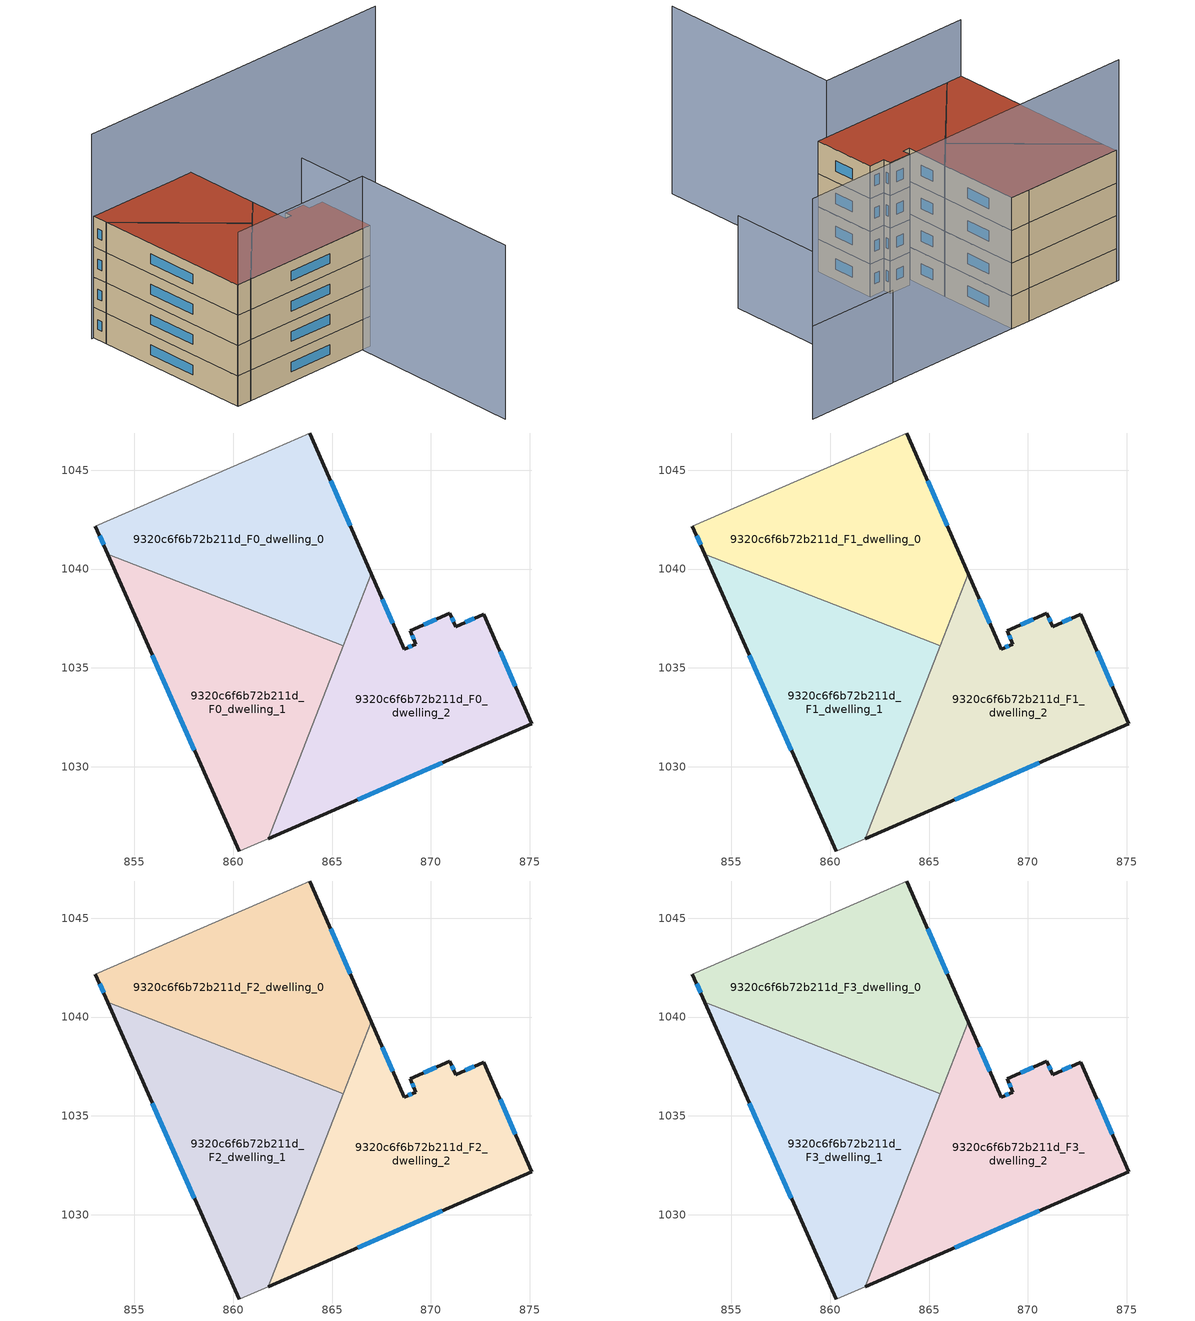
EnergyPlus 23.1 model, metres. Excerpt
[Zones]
9320c6f6b72b211d_F0_dwelling_0
 floor ground (EU_floor_Construction): 863.87,1046.88 866.98,1039.77 865.56,1036.12 853.66,1040.75 853.03,1042.16 862.12,1046.11 z0
 wall outside (EU_wall_Construction): 866.98,1039.77 863.87,1046.88 / 853.03,1042.16 853.66,1040.75 z0:3
 wall adiabatic (EU_wall_Construction): 863.87,1046.88 862.12,1046.11 853.03,1042.16 z0:3
 wall to 9320c6f6b72b211d_F0_dwelling_1 (EU_wall_Construction): 853.66,1040.75 865.56,1036.12 z0:3
 wall to 9320c6f6b72b211d_F0_dwelling_2 (EU_wall_Construction): 865.56,1036.12 866.98,1039.77 z0:3
 window (EU_Window_Construction): 865.92,1042.19 864.93,1044.46 / 853.24,1041.68 853.44,1041.23 z1.02:1.98
9320c6f6b72b211d_F0_dwelling_1
 floor ground (EU_floor_Construction): 865.56,1036.12 861.77,1026.36 860.36,1025.75 860.31,1025.74 853.66,1040.75 z0
 wall outside (EU_wall_Construction): 853.66,1040.75 860.31,1025.74 z0:3
 wall adiabatic (EU_wall_Construction): 860.31,1025.74 860.36,1025.75 861.77,1026.36 z0:3
 wall to 9320c6f6b72b211d_F0_dwelling_2 (EU_wall_Construction): 861.77,1026.36 865.56,1036.12 z0:3
 window (EU_Window_Construction): 855.92,1035.64 858.04,1030.85 z1.02:1.98
9320c6f6b72b211d_F0_dwelling_2
 floor ground (EU_floor_Construction): 872.68,1037.72 875.1,1032.18 861.77,1026.36 866.98,1039.77 868.64,1035.96 869.24,1036.21 868.95,1036.89 870.96,1037.78 871.26,1037.09 z0
 wall outside (EU_wall_Construction): 861.77,1026.36 875.1,1032.18 872.68,1037.72 871.26,1037.09 870.96,1037.78 868.95,1036.89 869.24,1036.21 868.64,1035.96 866.98,1039.77 z0:3
 window (EU_Window_Construction): 869.04,1036.12 868.84,1036.04 / 869.05,1036.66 869.14,1036.44 / 870.27,1037.47 869.63,1037.19 / 871.16,1037.32 871.06,1037.54 / 872.2,1037.5 871.74,1037.3 / 874.27,1034.06 873.5,1035.83 / 866.31,1028.34 870.56,1030.2 / 868.08,1037.25 867.54,1038.47 z1.02:1.98
9320c6f6b72b211d_F1_dwelling_0
 floor to 9320c6f6b72b211d_F0_dwelling_0 (EU_floor_Construction): 863.87,1046.88 866.98,1039.77 865.56,1036.12 853.66,1040.75 853.03,1042.16 862.12,1046.11 z3
 wall outside (EU_wall_Construction): 866.98,1039.77 863.87,1046.88 / 853.03,1042.16 853.66,1040.75 z3:6
 wall adiabatic (EU_wall_Construction): 863.87,1046.88 862.12,1046.11 853.03,1042.16 z3:6
 wall to 9320c6f6b72b211d_F1_dwelling_1 (EU_wall_Construction): 853.66,1040.75 865.56,1036.12 z3:6
 wall to 9320c6f6b72b211d_F1_dwelling_2 (EU_wall_Construction): 865.56,1036.12 866.98,1039.77 z3:6
 window (EU_Window_Construction): 865.92,1042.19 864.93,1044.46 / 853.24,1041.68 853.44,1041.23 z4.02:4.98
9320c6f6b72b211d_F1_dwelling_1
 floor to 9320c6f6b72b211d_F0_dwelling_1 (EU_floor_Construction): 865.56,1036.12 861.77,1026.36 860.36,1025.75 860.31,1025.74 853.66,1040.75 z3
 wall outside (EU_wall_Construction): 853.66,1040.75 860.31,1025.74 z3:6
 wall adiabatic (EU_wall_Construction): 860.31,1025.74 860.36,1025.75 861.77,1026.36 z3:6
 wall to 9320c6f6b72b211d_F1_dwelling_2 (EU_wall_Construction): 861.77,1026.36 865.56,1036.12 z3:6
 window (EU_Window_Construction): 855.92,1035.64 858.04,1030.85 z4.02:4.98
9320c6f6b72b211d_F1_dwelling_2
 floor to 9320c6f6b72b211d_F0_dwelling_2 (EU_floor_Construction): 872.68,1037.72 875.1,1032.18 861.77,1026.36 866.98,1039.77 868.64,1035.96 869.24,1036.21 868.95,1036.89 870.96,1037.78 871.26,1037.09 z3
 wall outside (EU_wall_Construction): 861.77,1026.36 875.1,1032.18 872.68,1037.72 871.26,1037.09 870.96,1037.78 868.95,1036.89 869.24,1036.21 868.64,1035.96 866.98,1039.77 z3:6
 window (EU_Window_Construction): 869.04,1036.12 868.84,1036.04 / 869.05,1036.66 869.14,1036.44 / 870.27,1037.47 869.63,1037.19 / 871.16,1037.32 871.06,1037.54 / 872.2,1037.5 871.74,1037.3 / 874.27,1034.06 873.5,1035.83 / 866.31,1028.34 870.56,1030.2 / 868.08,1037.25 867.54,1038.47 z4.02:4.98
9320c6f6b72b211d_F2_dwelling_0
 floor to 9320c6f6b72b211d_F1_dwelling_0 (EU_floor_Construction): 863.87,1046.88 866.98,1039.77 865.56,1036.12 853.66,1040.75 853.03,1042.16 862.12,1046.11 z6
 wall outside (EU_wall_Construction): 866.98,1039.77 863.87,1046.88 / 853.03,1042.16 853.66,1040.75 z6:9
 wall adiabatic (EU_wall_Construction): 863.87,1046.88 862.12,1046.11 853.03,1042.16 z6:9
 wall to 9320c6f6b72b211d_F2_dwelling_1 (EU_wall_Construction): 853.66,1040.75 865.56,1036.12 z6:9
 wall to 9320c6f6b72b211d_F2_dwelling_2 (EU_wall_Construction): 865.56,1036.12 866.98,1039.77 z6:9
 window (EU_Window_Construction): 865.92,1042.19 864.93,1044.46 / 853.24,1041.68 853.44,1041.23 z7.02:7.98
9320c6f6b72b211d_F2_dwelling_1
 floor to 9320c6f6b72b211d_F1_dwelling_1 (EU_floor_Construction): 865.56,1036.12 861.77,1026.36 860.36,1025.75 860.31,1025.74 853.66,1040.75 z6
 wall outside (EU_wall_Construction): 853.66,1040.75 860.31,1025.74 z6:9
 wall adiabatic (EU_wall_Construction): 860.31,1025.74 860.36,1025.75 861.77,1026.36 z6:9
 wall to 9320c6f6b72b211d_F2_dwelling_2 (EU_wall_Construction): 861.77,1026.36 865.56,1036.12 z6:9
 window (EU_Window_Construction): 855.92,1035.64 858.04,1030.85 z7.02:7.98
9320c6f6b72b211d_F2_dwelling_2
 floor to 9320c6f6b72b211d_F1_dwelling_2 (EU_floor_Construction): 872.68,1037.72 875.1,1032.18 861.77,1026.36 866.98,1039.77 868.64,1035.96 869.24,1036.21 868.95,1036.89 870.96,1037.78 871.26,1037.09 z6
 wall outside (EU_wall_Construction): 861.77,1026.36 875.1,1032.18 872.68,1037.72 871.26,1037.09 870.96,1037.78 868.95,1036.89 869.24,1036.21 868.64,1035.96 866.98,1039.77 z6:9
 window (EU_Window_Construction): 869.04,1036.12 868.84,1036.04 / 869.05,1036.66 869.14,1036.44 / 870.27,1037.47 869.63,1037.19 / 871.16,1037.32 871.06,1037.54 / 872.2,1037.5 871.74,1037.3 / 874.27,1034.06 873.5,1035.83 / 866.31,1028.34 870.56,1030.2 / 868.08,1037.25 867.54,1038.47 z7.02:7.98
9320c6f6b72b211d_F3_dwelling_0
 floor to 9320c6f6b72b211d_F2_dwelling_0 (EU_floor_Construction): 863.87,1046.88 866.98,1039.77 865.56,1036.12 853.66,1040.75 853.03,1042.16 862.12,1046.11 z9
 wall outside (EU_wall_Construction): 866.98,1039.77 863.87,1046.88 / 853.03,1042.16 853.66,1040.75 z9:12
 wall adiabatic (EU_wall_Construction): 863.87,1046.88 862.12,1046.11 853.03,1042.16 z9:12
 wall to 9320c6f6b72b211d_F3_dwelling_1 (EU_wall_Construction): 853.66,1040.75 865.56,1036.12 z9:12
 wall to 9320c6f6b72b211d_F3_dwelling_2 (EU_wall_Construction): 865.56,1036.12 866.98,1039.77 z9:12
 window (EU_Window_Construction): 865.92,1042.19 864.93,1044.46 / 853.24,1041.68 853.44,1041.23 z10.02:10.98
 roof outside (EU_roof_Construction): 865.56,1036.12 866.98,1039.77 863.87,1046.88 862.12,1046.11 853.03,1042.16 853.66,1040.75 z12
9320c6f6b72b211d_F3_dwelling_1
 floor to 9320c6f6b72b211d_F2_dwelling_1 (EU_floor_Construction): 865.56,1036.12 861.77,1026.36 860.36,1025.75 860.31,1025.74 853.66,1040.75 z9
 wall outside (EU_wall_Construction): 853.66,1040.75 860.31,1025.74 z9:12
 wall adiabatic (EU_wall_Construction): 860.31,1025.74 860.36,1025.75 861.77,1026.36 z9:12
 wall to 9320c6f6b72b211d_F3_dwelling_2 (EU_wall_Construction): 861.77,1026.36 865.56,1036.12 z9:12
 window (EU_Window_Construction): 855.92,1035.64 858.04,1030.85 z10.02:10.98
 roof outside (EU_roof_Construction): 861.77,1026.36 865.56,1036.12 853.66,1040.75 860.31,1025.74 860.36,1025.75 z12
9320c6f6b72b211d_F3_dwelling_2
 floor to 9320c6f6b72b211d_F2_dwelling_2 (EU_floor_Construction): 872.68,1037.72 875.1,1032.18 861.77,1026.36 866.98,1039.77 868.64,1035.96 869.24,1036.21 868.95,1036.89 870.96,1037.78 871.26,1037.09 z9
 wall outside (EU_wall_Construction): 861.77,1026.36 875.1,1032.18 872.68,1037.72 871.26,1037.09 870.96,1037.78 868.95,1036.89 869.24,1036.21 868.64,1035.96 866.98,1039.77 z9:12
 window (EU_Window_Construction): 869.04,1036.12 868.84,1036.04 / 869.05,1036.66 869.14,1036.44 / 870.27,1037.47 869.63,1037.19 / 871.16,1037.32 871.06,1037.54 / 872.2,1037.5 871.74,1037.3 / 874.27,1034.06 873.5,1035.83 / 866.31,1028.34 870.56,1030.2 / 868.08,1037.25 867.54,1038.47 z10.02:10.98
 roof outside (EU_roof_Construction): 875.1,1032.18 872.68,1037.72 871.26,1037.09 870.96,1037.78 868.95,1036.89 869.24,1036.21 868.64,1035.96 866.98,1039.77 861.77,1026.36 z12
shading: 860.35,1025.75 874.21,1031.79 / 874.21,1031.79 881.4,1015.33 z0:17.2; 883.37,1035.78 876.17,1052.25 / 876.17,1052.25 884.42,1055.86 z0:8.5; 884.43,1055.82 852.81,1042.06 z0:20.2
[Building]
EU S2 Campaign: North Axis=0; Terrain=City; Solar Distribution=FullExterior
[Site:Location]
Vienna: Latitude=48; Longitude=16.5; Time Zone=1; Elevation=183
[SizingPeriod:WeatherFileDays]
AnnualSizingPeriod: Begin Month=1; Begin Day of Month=1; End Month=12; End Day of Month=31; Day of Week for Start Day=Monday; Use Weather File Daylight Saving Period=No; Use Weather File Rain and Snow Indicators=No
[MATERIAL]
EU_InternalMass_Material: Roughness=MediumRough; Thickness=0.1; Conductivity=1; Density=1800; Specific Heat=900; Thermal Absorptance=0.9; Solar Absorptance=0.7; Visible Absorptance=0.7
[MATERIAL:NOMASS] Roughness=MediumRough; Thermal Absorptance=0.9; Solar Absorptance=0.7; Visible Absorptance=0.7
Name | Thermal Resistance
EU_wall_NoMass | 0.942466
EU_roof_NoMass | 0.551687
EU_floor_NoMass | 0.66527
[WINDOWMATERIAL:SIMPLEGLAZINGSYSTEM]
EU_Window_SimpleGlazing: UFactor=2.03367; Solar Heat Gain Coefficient=0.65; Visible Transmittance=0.65
[CONSTRUCTION]
EU_wall_Construction: EU_wall_NoMass
EU_roof_Construction: EU_roof_NoMass
EU_floor_Construction: EU_floor_NoMass
EU_Window_Construction: EU_Window_SimpleGlazing
EU_InternalMass_Construction: EU_InternalMass_Material
[ZONE] Type=1; Multiplier=1; Ceiling Height=autocalculate; Floor Area=autocalculate; Part of Total Floor Area=Yes
Name | Volume
9320c6f6b72b211d_F0_dwelling_0; 9320c6f6b72b211d_F1_dwelling_0; 9320c6f6b72b211d_F2_dwelling_0; 9320c6f6b72b211d_F3_dwelling_0 | 239.854
9320c6f6b72b211d_F0_dwelling_1 | 239.834
9320c6f6b72b211d_F1_dwelling_1; 9320c6f6b72b211d_F2_dwelling_1; 9320c6f6b72b211d_F3_dwelling_1 | 239.833
9320c6f6b72b211d_F0_dwelling_2; 9320c6f6b72b211d_F1_dwelling_2; 9320c6f6b72b211d_F2_dwelling_2; 9320c6f6b72b211d_F3_dwelling_2 | 239.835
[INTERNALMASS] Construction=EU_InternalMass_Construction
Name | Zone or ZoneList | Surface Area
9320c6f6b72b211d_F0_dwelling_0_EU_InternalMass | 9320c6f6b72b211d_F0_dwelling_0 | 79.9507
9320c6f6b72b211d_F0_dwelling_1_EU_InternalMass | 9320c6f6b72b211d_F0_dwelling_1 | 79.9424
9320c6f6b72b211d_F0_dwelling_2_EU_InternalMass | 9320c6f6b72b211d_F0_dwelling_2 | 79.945
9320c6f6b72b211d_F1_dwelling_0_EU_InternalMass | 9320c6f6b72b211d_F1_dwelling_0 | 79.9507
9320c6f6b72b211d_F1_dwelling_1_EU_InternalMass | 9320c6f6b72b211d_F1_dwelling_1 | 79.9424
9320c6f6b72b211d_F1_dwelling_2_EU_InternalMass | 9320c6f6b72b211d_F1_dwelling_2 | 79.945
9320c6f6b72b211d_F2_dwelling_0_EU_InternalMass | 9320c6f6b72b211d_F2_dwelling_0 | 79.9507
9320c6f6b72b211d_F2_dwelling_1_EU_InternalMass | 9320c6f6b72b211d_F2_dwelling_1 | 79.9424
9320c6f6b72b211d_F2_dwelling_2_EU_InternalMass | 9320c6f6b72b211d_F2_dwelling_2 | 79.945
9320c6f6b72b211d_F3_dwelling_0_EU_InternalMass | 9320c6f6b72b211d_F3_dwelling_0 | 79.9507
9320c6f6b72b211d_F3_dwelling_1_EU_InternalMass | 9320c6f6b72b211d_F3_dwelling_1 | 79.9424
9320c6f6b72b211d_F3_dwelling_2_EU_InternalMass | 9320c6f6b72b211d_F3_dwelling_2 | 79.945
[OTHEREQUIPMENT] Fuel Type=Electricity; Design Level Calculation Method=Watts/Area; Power per Zone Floor Area=1; Fraction Latent=0; Fraction Radiant=0; Fraction Lost=0; Carbon Dioxide Generation Rate=0; EndUse Subcategory=EU_Step8_InternalGains
Name | Zone or ZoneList or Space or SpaceList | Schedule
EU_Step8_InternalGain_9320c6f6b72b211d_F0_dwelling_0_f000 | 9320c6f6b72b211d_F0_dwelling_0 | EU_Step8_GainSchedule_9320c6f6b72b211d_F0_dwelling_0_f000
EU_Step8_InternalGain_9320c6f6b72b211d_F0_dwelling_1_f000 | 9320c6f6b72b211d_F0_dwelling_1 | EU_Step8_GainSchedule_9320c6f6b72b211d_F0_dwelling_1_f000
EU_Step8_InternalGain_9320c6f6b72b211d_F0_dwelling_2_f000 | 9320c6f6b72b211d_F0_dwelling_2 | EU_Step8_GainSchedule_9320c6f6b72b211d_F0_dwelling_2_f000
EU_Step8_InternalGain_9320c6f6b72b211d_F1_dwelling_0_f000 | 9320c6f6b72b211d_F1_dwelling_0 | EU_Step8_GainSchedule_9320c6f6b72b211d_F1_dwelling_0_f000
EU_Step8_InternalGain_9320c6f6b72b211d_F1_dwelling_1_f000 | 9320c6f6b72b211d_F1_dwelling_1 | EU_Step8_GainSchedule_9320c6f6b72b211d_F1_dwelling_1_f000
EU_Step8_InternalGain_9320c6f6b72b211d_F1_dwelling_2_f000 | 9320c6f6b72b211d_F1_dwelling_2 | EU_Step8_GainSchedule_9320c6f6b72b211d_F1_dwelling_2_f000
EU_Step8_InternalGain_9320c6f6b72b211d_F2_dwelling_0_f000 | 9320c6f6b72b211d_F2_dwelling_0 | EU_Step8_GainSchedule_9320c6f6b72b211d_F2_dwelling_0_f000
EU_Step8_InternalGain_9320c6f6b72b211d_F2_dwelling_1_f000 | 9320c6f6b72b211d_F2_dwelling_1 | EU_Step8_GainSchedule_9320c6f6b72b211d_F2_dwelling_1_f000
EU_Step8_InternalGain_9320c6f6b72b211d_F2_dwelling_2_f000 | 9320c6f6b72b211d_F2_dwelling_2 | EU_Step8_GainSchedule_9320c6f6b72b211d_F2_dwelling_2_f000
EU_Step8_InternalGain_9320c6f6b72b211d_F3_dwelling_0_f000 | 9320c6f6b72b211d_F3_dwelling_0 | EU_Step8_GainSchedule_9320c6f6b72b211d_F3_dwelling_0_f000
EU_Step8_InternalGain_9320c6f6b72b211d_F3_dwelling_1_f000 | 9320c6f6b72b211d_F3_dwelling_1 | EU_Step8_GainSchedule_9320c6f6b72b211d_F3_dwelling_1_f000
EU_Step8_InternalGain_9320c6f6b72b211d_F3_dwelling_2_f000 | 9320c6f6b72b211d_F3_dwelling_2 | EU_Step8_GainSchedule_9320c6f6b72b211d_F3_dwelling_2_f000
[ZONEVENTILATION:DESIGNFLOWRATE] Schedule=EU_AlwaysOn; Design Flow Rate Calculation Method=AirChanges/Hour; Air Changes per Hour=0.530523; Ventilation Type=Natural; Fan Pressure Rise=0; Fan Total Efficiency=1; Constant Term Coefficient=1; Temperature Term Coefficient=0; Velocity Term Coefficient=0; Velocity Squared Term Coefficient=0; Minimum Indoor Temperature=-100; Maximum Indoor Temperature=100; Delta Temperature=-100; Minimum Outdoor Temperature=-100; Maximum Outdoor Temperature=100; Maximum Wind Speed=40
Name | Zone or ZoneList or Space or SpaceList
EU_ConstantAir_9320c6f6b72b211d_F0_dwelling_0 | 9320c6f6b72b211d_F0_dwelling_0
EU_ConstantAir_9320c6f6b72b211d_F0_dwelling_1 | 9320c6f6b72b211d_F0_dwelling_1
EU_ConstantAir_9320c6f6b72b211d_F0_dwelling_2 | 9320c6f6b72b211d_F0_dwelling_2
EU_ConstantAir_9320c6f6b72b211d_F1_dwelling_0 | 9320c6f6b72b211d_F1_dwelling_0
EU_ConstantAir_9320c6f6b72b211d_F1_dwelling_1 | 9320c6f6b72b211d_F1_dwelling_1
EU_ConstantAir_9320c6f6b72b211d_F1_dwelling_2 | 9320c6f6b72b211d_F1_dwelling_2
EU_ConstantAir_9320c6f6b72b211d_F2_dwelling_0 | 9320c6f6b72b211d_F2_dwelling_0
EU_ConstantAir_9320c6f6b72b211d_F2_dwelling_1 | 9320c6f6b72b211d_F2_dwelling_1
EU_ConstantAir_9320c6f6b72b211d_F2_dwelling_2 | 9320c6f6b72b211d_F2_dwelling_2
EU_ConstantAir_9320c6f6b72b211d_F3_dwelling_0 | 9320c6f6b72b211d_F3_dwelling_0
EU_ConstantAir_9320c6f6b72b211d_F3_dwelling_1 | 9320c6f6b72b211d_F3_dwelling_1
EU_ConstantAir_9320c6f6b72b211d_F3_dwelling_2 | 9320c6f6b72b211d_F3_dwelling_2
[HVACTEMPLATE:THERMOSTAT] Constant Heating Setpoint=20; Constant Cooling Setpoint=50
EU_HeatOnly_9320c6f6b72b211d_F0_dwelling_0; EU_HeatOnly_9320c6f6b72b211d_F0_dwelling_1; EU_HeatOnly_9320c6f6b72b211d_F0_dwelling_2; EU_HeatOnly_9320c6f6b72b211d_F1_dwelling_0; EU_HeatOnly_9320c6f6b72b211d_F1_dwelling_1; EU_HeatOnly_9320c6f6b72b211d_F1_dwelling_2; EU_HeatOnly_9320c6f6b72b211d_F2_dwelling_0; EU_HeatOnly_9320c6f6b72b211d_F2_dwelling_1; EU_HeatOnly_9320c6f6b72b211d_F2_dwelling_2; EU_HeatOnly_9320c6f6b72b211d_F3_dwelling_0; EU_HeatOnly_9320c6f6b72b211d_F3_dwelling_1; EU_HeatOnly_9320c6f6b72b211d_F3_dwelling_2
[HVACTEMPLATE:ZONE:IDEALLOADSAIRSYSTEM] System Availability Schedule=EU_AlwaysOn; Maximum Heating Supply Air Temperature=50; Minimum Cooling Supply Air Temperature=13; Maximum Heating Supply Air Humidity Ratio=0.0156; Minimum Cooling Supply Air Humidity Ratio=0.0077; Heating Limit=NoLimit; Cooling Limit=NoLimit; Heating Availability Schedule=EU_AlwaysOn; Cooling Availability Schedule=EU_CoolingOff; Dehumidification Control Type=ConstantSensibleHeatRatio; Cooling Sensible Heat Ratio=0.7; Dehumidification Setpoint=60; Humidification Control Type=None; Humidification Setpoint=30; Outdoor Air Method=None; Outdoor Air Flow Rate per Person=0.00944; Outdoor Air Flow Rate per Zone Floor Area=0; Outdoor Air Flow Rate per Zone=0; Demand Controlled Ventilation Type=None; Outdoor Air Economizer Type=NoEconomizer; Heat Recovery Type=None; Sensible Heat Recovery Effectiveness=0.7; Latent Heat Recovery Effectiveness=0.65
Name | Template Thermostat
9320c6f6b72b211d_F0_dwelling_0 | EU_HeatOnly_9320c6f6b72b211d_F0_dwelling_0
9320c6f6b72b211d_F0_dwelling_1 | EU_HeatOnly_9320c6f6b72b211d_F0_dwelling_1
9320c6f6b72b211d_F0_dwelling_2 | EU_HeatOnly_9320c6f6b72b211d_F0_dwelling_2
9320c6f6b72b211d_F1_dwelling_0 | EU_HeatOnly_9320c6f6b72b211d_F1_dwelling_0
9320c6f6b72b211d_F1_dwelling_1 | EU_HeatOnly_9320c6f6b72b211d_F1_dwelling_1
9320c6f6b72b211d_F1_dwelling_2 | EU_HeatOnly_9320c6f6b72b211d_F1_dwelling_2
9320c6f6b72b211d_F2_dwelling_0 | EU_HeatOnly_9320c6f6b72b211d_F2_dwelling_0
9320c6f6b72b211d_F2_dwelling_1 | EU_HeatOnly_9320c6f6b72b211d_F2_dwelling_1
9320c6f6b72b211d_F2_dwelling_2 | EU_HeatOnly_9320c6f6b72b211d_F2_dwelling_2
9320c6f6b72b211d_F3_dwelling_0 | EU_HeatOnly_9320c6f6b72b211d_F3_dwelling_0
9320c6f6b72b211d_F3_dwelling_1 | EU_HeatOnly_9320c6f6b72b211d_F3_dwelling_1
9320c6f6b72b211d_F3_dwelling_2 | EU_HeatOnly_9320c6f6b72b211d_F3_dwelling_2
[SIZING:ZONE] Zone Cooling Design Supply Air Temperature Input Method=SupplyAirTemperature; Zone Cooling Design Supply Air Temperature=13; Zone Heating Design Supply Air Temperature Input Method=SupplyAirTemperature; Zone Heating Design Supply Air Temperature=50; Zone Cooling Design Supply Air Humidity Ratio=0.008; Zone Heating Design Supply Air Humidity Ratio=0.008; Cooling Design Air Flow Method=DesignDay; Cooling Design Air Flow Rate=0; Cooling Minimum Air Flow per Zone Floor Area=0.000762; Cooling Minimum Air Flow=0; Cooling Minimum Air Flow Fraction=0.2; Heating Design Air Flow Method=DesignDay; Heating Design Air Flow Rate=0; Heating Maximum Air Flow per Zone Floor Area=0.002032; Heating Maximum Air Flow=0.141576; Heating Maximum Air Flow Fraction=0.3; Account for Dedicated Outdoor Air System=No; Dedicated Outdoor Air System Control Strategy=NeutralSupplyAir; Dedicated Outdoor Air Low Setpoint Temperature for Design=autosize; Dedicated Outdoor Air High Setpoint Temperature for Design=autosize; Zone Load Sizing Method=Sensible Load Only No Latent Load; Zone Latent Cooling Design Supply Air Humidity Ratio Input Method=HumidityRatioDifference; Zone Cooling Design Supply Air Humidity Ratio Difference=0.005; Zone Latent Heating Design Supply Air Humidity Ratio Input Method=HumidityRatioDifference; Zone Humidification Design Supply Air Humidity Ratio Difference=0.005
9320c6f6b72b211d_F0_dwelling_0; 9320c6f6b72b211d_F0_dwelling_1; 9320c6f6b72b211d_F0_dwelling_2; 9320c6f6b72b211d_F1_dwelling_0; 9320c6f6b72b211d_F1_dwelling_1; 9320c6f6b72b211d_F1_dwelling_2; 9320c6f6b72b211d_F2_dwelling_0; 9320c6f6b72b211d_F2_dwelling_1; 9320c6f6b72b211d_F2_dwelling_2; 9320c6f6b72b211d_F3_dwelling_0; 9320c6f6b72b211d_F3_dwelling_1; 9320c6f6b72b211d_F3_dwelling_2
[SCHEDULE:CONSTANT]
Name | Hourly Value
EU_AlwaysOn | 1
EU_CoolingOff | 0
[SCHEDULE:FILE] Column Number=1; Rows to Skip at Top=0; Number of Hours of Data=8760; Column Separator=Comma; Interpolate to Timestep=No; Minutes per Item=60; Adjust Schedule for Daylight Savings=Yes
Name | File
EU_Step8_GainSchedule_9320c6f6b72b211d_F0_dwelling_0_f000 | ../../schedules/9320c6f6b72b211d/9320c6f6b72b211d_F0_dwelling_0_f000_gain.csv
EU_Step8_GainSchedule_9320c6f6b72b211d_F0_dwelling_1_f000 | ../../schedules/9320c6f6b72b211d/9320c6f6b72b211d_F0_dwelling_1_f000_gain.csv
EU_Step8_GainSchedule_9320c6f6b72b211d_F0_dwelling_2_f000 | ../../schedules/9320c6f6b72b211d/9320c6f6b72b211d_F0_dwelling_2_f000_gain.csv
EU_Step8_GainSchedule_9320c6f6b72b211d_F1_dwelling_0_f000 | ../../schedules/9320c6f6b72b211d/9320c6f6b72b211d_F1_dwelling_0_f000_gain.csv
EU_Step8_GainSchedule_9320c6f6b72b211d_F1_dwelling_1_f000 | ../../schedules/9320c6f6b72b211d/9320c6f6b72b211d_F1_dwelling_1_f000_gain.csv
EU_Step8_GainSchedule_9320c6f6b72b211d_F1_dwelling_2_f000 | ../../schedules/9320c6f6b72b211d/9320c6f6b72b211d_F1_dwelling_2_f000_gain.csv
EU_Step8_GainSchedule_9320c6f6b72b211d_F2_dwelling_0_f000 | ../../schedules/9320c6f6b72b211d/9320c6f6b72b211d_F2_dwelling_0_f000_gain.csv
EU_Step8_GainSchedule_9320c6f6b72b211d_F2_dwelling_1_f000 | ../../schedules/9320c6f6b72b211d/9320c6f6b72b211d_F2_dwelling_1_f000_gain.csv
EU_Step8_GainSchedule_9320c6f6b72b211d_F2_dwelling_2_f000 | ../../schedules/9320c6f6b72b211d/9320c6f6b72b211d_F2_dwelling_2_f000_gain.csv
EU_Step8_GainSchedule_9320c6f6b72b211d_F3_dwelling_0_f000 | ../../schedules/9320c6f6b72b211d/9320c6f6b72b211d_F3_dwelling_0_f000_gain.csv
EU_Step8_GainSchedule_9320c6f6b72b211d_F3_dwelling_1_f000 | ../../schedules/9320c6f6b72b211d/9320c6f6b72b211d_F3_dwelling_1_f000_gain.csv
EU_Step8_GainSchedule_9320c6f6b72b211d_F3_dwelling_2_f000 | ../../schedules/9320c6f6b72b211d/9320c6f6b72b211d_F3_dwelling_2_f000_gain.csv
